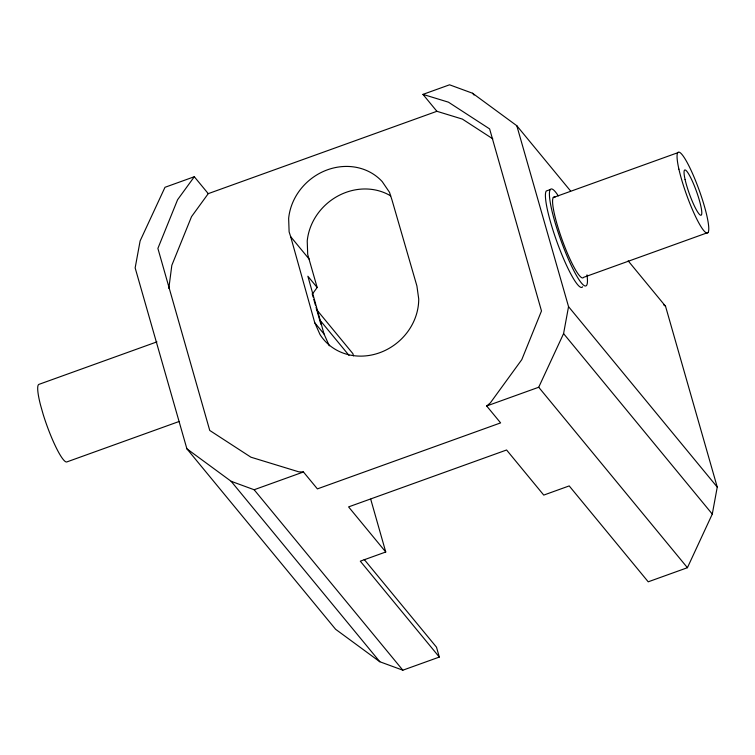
<?xml version="1.0" encoding="UTF-8"?>
<svg xmlns="http://www.w3.org/2000/svg" width="755" height="755" viewBox="0 0 755 755"><rect width="100%" height="100%" fill="white"/><g stroke="black" fill="none" stroke-linecap="round" stroke-linejoin="round"><path stroke-width="1.13" d="M168.818 288.41L171.829 265.316L191.525 216.647L208.248 193.648L436.89 111.296L462.381 119.092L492.779 138.826M208.248 193.648L194.309 176.736L177.585 199.735L157.889 248.404L209.748 430.454L250.934 457.2L298.838 471.847L303.453 471.979L317.393 488.891L500.612 422.894L486.682 405.982L538.711 387.249L563.579 333.616L568.543 306.653L516.807 125.726L472.555 93.242L449.555 84.805L422.951 94.384L436.89 111.296M194.309 176.736L164.986 187.297L140.119 240.921L135.154 267.893L186.891 448.81L335.598 629.274L379.841 661.758L402.849 670.195L439.316 657.067L360.295 561.173L385.748 551.999L348.584 506.898L506.586 449.989L543.751 495.091L569.204 485.918L648.224 581.812L687.418 567.703L712.286 514.08L717.25 487.107L665.514 306.19L628.151 260.843M312.712 293.61L317.166 287.495L307.7 254.426L307.228 240.987A54.992 49.773 -39.5 0 1 390.684 195.894M486.682 405.982L490.363 402.859L521.79 359.635L541.486 310.966L489.627 128.916L448.451 102.18L422.951 94.384M550.235 189.581L546.242 191.015A51.529 8.06 70.2 0 0 558.851 246.998A51.529 8.06 70.2 0 0 582.634 286.758M553.264 197.555L677.763 152.718M156.946 341.864L39.062 384.323A41.223 6.446 70.2 0 0 40.506 404.973L43.205 414.476A41.223 6.446 70.2 0 0 66.761 461.956L179.133 421.479M708.086 232.502L583.596 277.349A42.941 6.71 70.2 0 1 561.833 238.948A42.941 6.71 70.2 0 1 554.991 197.168M186.891 448.81L231.143 481.303L254.142 489.74L303.453 471.979M663.626 304.803L665.514 306.19M516.807 125.726L570.61 191.024M472.555 93.242L474.055 95.054M568.543 306.653L717.25 487.107M563.579 333.616L712.286 514.08M538.711 387.249L687.418 567.703M290.666 236.664L314.769 322.772L320.007 334.531A54.992 49.773 -39.5 0 0 379.623 352.755A54.992 49.773 -39.5 0 0 418.723 298.98L416.911 285.985L392.015 200.056L389.523 192.327L382.2 181.587A54.992 49.773 -39.5 0 0 325.877 170.404A54.992 49.773 -39.5 0 0 288.646 218.431L289.118 231.879L290.666 236.664L309.248 259.21M317.166 287.495L307.87 276.226L324.055 334.05L329.303 345.809M316.354 309.314L352.887 353.642L353.51 355.832M319.912 320.082L348.989 355.369M314.769 322.772L324.055 334.05M364.193 559.446L436.503 647.195L439.316 657.067M254.142 489.74L402.849 670.195M231.143 481.303L379.841 661.758M312.183 293.761L313.155 297.149M313.797 299.405L315.401 305.058M316.052 307.313L320.875 324.263M370.705 499.178L385.748 551.999M586.984 274.858A51.529 8.06 70.2 0 1 574.744 272.404A51.529 8.06 70.2 0 1 551.292 207.87A51.529 8.06 70.2 0 1 558.285 195.885M678.905 169.177A42.941 6.71 70.2 0 0 706.369 232.889A42.941 6.71 70.2 0 0 693.496 175.755A42.941 6.71 70.2 0 0 678.905 169.177M685.078 179.492A24.047 3.756 70.2 0 0 700.451 215.166A24.047 3.756 70.2 0 0 693.241 183.172A24.047 3.756 70.2 0 0 685.078 179.492"/></g></svg>
